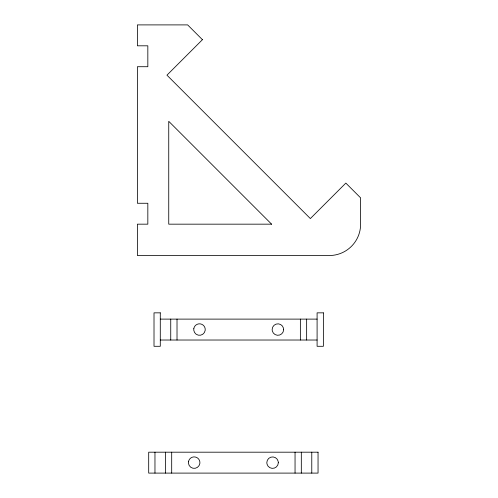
<?xml version="1.0" encoding="UTF-8"?>
<svg xmlns="http://www.w3.org/2000/svg" width="498" height="498" viewBox="0 0 498 498"><rect width="100%" height="100%" fill="white"/><g stroke="black" fill="none" stroke-linecap="round" stroke-linejoin="round"><path stroke-width="0.75" d="M160.288 319.112L317.095 319.112M160.288 340.022L317.095 340.022M311.773 452.19L311.773 473.1M306.644 319.112L306.644 340.022M301.321 452.19L301.321 473.1M300.369 319.112L300.369 340.022M295.046 452.19L295.046 473.1M177.014 319.112L177.014 340.022M171.692 452.19L171.692 473.1M170.739 319.112L170.739 340.022M165.417 452.19L165.417 473.1M154.965 452.19L154.965 473.1M188.481 461.802L188.456 463.302A5.752 5.752 0 0 0 199.854 463.489L199.879 461.988A5.752 5.752 0 0 0 195.011 456.959L193.504 456.934A5.752 5.752 0 0 0 188.481 461.802M193.803 328.724L193.778 330.23A5.752 5.752 0 0 0 205.176 330.411L205.201 328.91A5.752 5.752 0 0 0 200.333 323.881L198.833 323.856A5.752 5.752 0 0 0 193.803 328.724M202.431 39.684L166.948 75.167L310.354 218.572L345.836 183.09L360.62 197.874L360.62 224.168A31.362 31.362 0 0 1 329.259 255.53L137.38 255.53L137.38 224.168L147.831 224.168L147.831 203.265L137.38 203.265L137.38 66.713L147.831 66.713L147.831 45.81L137.38 45.81L137.38 24.9L187.646 24.9L202.431 39.684M271.603 224.168L168.741 224.168L168.741 121.313L271.603 224.168M160.288 312.844L154.013 312.844L154.013 346.297L160.288 346.297L160.288 312.844M323.37 312.844L317.095 312.844L317.095 346.297L323.37 346.297L323.37 312.844M318.048 452.19L148.69 452.19L148.69 473.1L318.048 473.1L318.048 452.19M283.642 329.682L283.48 328.194A5.752 5.752 0 0 0 272.145 329.452L272.313 330.946A5.752 5.752 0 0 0 283.642 329.682M278.32 462.76L278.152 461.273A5.752 5.752 0 0 0 266.822 462.53L266.99 464.024A5.752 5.752 0 0 0 278.32 462.76"/></g></svg>
